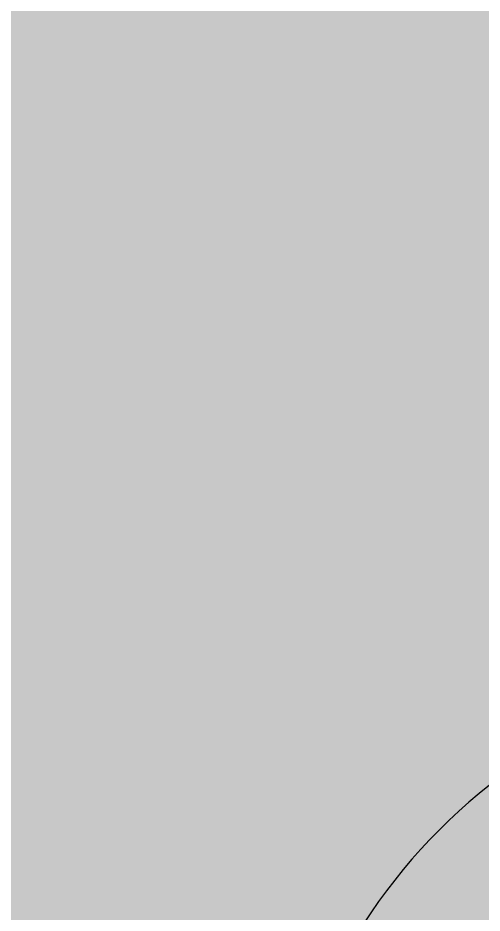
# Model space of a CAD drawing. Header units: millimetres. Extents: x -92759 to 184353, y -15225 to 86714.
# Drawn here: x -40297 to -39717, y 59507 to 60625 of the extents above; entities that cross this region are included whole.
import ezdxf

# ---------------------------------------------------------------- set-up
doc = ezdxf.new("R2010")
doc.units = ezdxf.units.MM
for name, color, linetype in [('0-1', 9, 'Continuous'), ('A-_DOOR----_E-1', 8, 'Continuous'), ('A-PATT-CONC', 8, 'Continuous')]:
    doc.layers.add(name, color=color, linetype=linetype)
doc.layers.add('HFI 9MM FPB', color=94, linetype='Continuous', lineweight=5)

# ---------------------------------------------------------------- blocks, each defined once
blk = doc.blocks.new('IDA - F - Single - Swing - 800L X 2100H - FMD-03-2HR RISERS-10593745-BLK8_RHH_1ST STOREY PLAN')
at = {"layer": 'A-_DOOR----_E-1'}
for p, q in [((350, 787.5), (300, 787.5)), ((300, 787.5), (300, 87.5)), ((350, 87.5), (350, 787.5)), ((-350, 87.5), (-400, 87.5)), ((-350, -87.5), (-350, 87.5)), ((300, 87.5), (350, 87.5)), ((400, 87.5), (350, 87.5)), ((350, 87.5), (350, -87.5)), ((-400, -87.5), (-350, -87.5)), ((350, -87.5), (400, -87.5))]:
    blk.add_line(p, q, dxfattribs=at)
blk.add_arc((350, 87.5), 700, 90, 180, dxfattribs=at)
blk.add_arc((350, 87.5), 700, 90, 180, dxfattribs=at)
blk = doc.blocks.new('A$Cb2bf8f38')
at = {"layer": 'A-_DOOR----_E-1'}
blk.add_blockref('IDA - F - Single - Swing - 800L X 2100H - FMD-03-2HR RISERS-10593745-BLK8_RHH_1ST STOREY PLAN', (3307.5, 26487.5), dxfattribs=at)
blk = doc.blocks.new('RCP_B8L1')
at = {"layer": 'HFI 9MM FPB'}
h = blk.add_hatch(dxfattribs=at)
h.set_pattern_fill('ANSI33', color=256, scale=50)
h.paths.add_polyline_path([(3420.95034, 503711.71507), (3420.95034, 499961.70958), (14170.95033, 499961.70958), (14170.95033, 498786.70958), (14170.95033, 496961.70958), (14620.95033, 496961.70958), (14620.95033, 495861.70958), (14170.95033, 495861.70958), (14170.95033, 487961.70958), (14770.95033, 487961.70958), (14770.95033, 488411.70958), (17420.95033, 488411.70958), (17420.95033, 489484.4), (17420.95033, 489561.70958), (19070.95033, 489561.70958), (19070.95033, 488561.70958), (18870.95033, 488561.70958), (18870.95033, 487961.70958), (19070.95033, 487961.70958), (19070.95033, 485386.70958), (15770.95033, 485386.70958), (15770.95033, 486036.70958), (14170.95033, 486036.70958), (14170.95033, 474361.70958), (16695.95033, 474361.70958), (16695.95033, 472561.70958), (14827.95033, 472561.70958), (14827.95033, 472661.70958), (14170.95033, 472661.70958), (14170.95033, 456911.7134), (11460.95032, 456911.7134), (11460.95032, 457661.70958), (7770.95034, 457661.70958), (7770.95034, 457211.70958), (3170.94439, 457211.70958), (3170.94439, 464761.70958), (-2529.04966, 464761.70958), (-2529.04966, 475336.70958), (5770.95034, 475336.70958), (5770.95034, 465361.70958), (12071.95033, 465361.70958), (12071.95033, 486011.70958), (3321.95033, 486011.70958), (3321.95033, 497561.70958), (-2879.04966, 497561.70958), (-2879.04966, 499961.70958), (1920.95034, 499961.70958), (1920.95034, 503711.71507), (2120.95034, 503711.71507)])
h.paths.add_polyline_path([(13420.95033, 497861.70958), (13420.95033, 457661.70958), (12820.95033, 457661.70958), (12820.95033, 497861.70958), (-2178.96619, 497861.70958), (-2178.96619, 499661.70958), (13420.95033, 499661.70958)], flags=16)
h.paths.add_polyline_path([(12070.95033, 496961.70958), (3671.95033, 496961.70959), (3671.95033, 486161.70959), (12070.95033, 486161.70958)], flags=16)
h.paths.add_polyline_path([(15120.95033, 488099.20958), (15120.95033, 486299.20958), (16320.95033, 486299.20958), (16320.95033, 485699.20958), (18720.95033, 485699.20958), (18720.95033, 488099.20958)], flags=16)
h.paths.add_polyline_path([(8070.95034, 463261.70958), (11870.95034, 463261.70958), (11870.95034, 459461.70958), (8070.95034, 459461.70958)], flags=0)
h.paths.add_polyline_path([(7920.95034, 463411.70958), (12020.95034, 463411.70958), (12020.95034, 459311.70958), (7920.95034, 459311.70958)], flags=16)
h.paths.add_polyline_path([(-1979.04966, 474849.20967), (5220.95034, 474849.20967), (5220.95034, 465249.22398), (-1979.04966, 465249.22398)], flags=16)
h.paths.add_polyline_path([(-2529.04966, 467793.20229), (-2529.04966, 464761.70958), (3170.94439, 464761.70958), (3170.94439, 457211.70958), (7770.95034, 457211.70958), (7770.95034, 457661.70958), (11460.95032, 457661.70958), (11460.95032, 456911.7134), (14170.95033, 456911.7134), (14170.95033, 472661.70958), (14020.95033, 472661.70958), (14020.95033, 457061.70958), (11610.95032, 457061.70958), (11610.95032, 457811.70958), (7620.95034, 457811.70958), (7620.95034, 457361.70958), (3320.94439, 457361.70958), (3320.94439, 464911.70958), (-2379.04966, 464911.70958), (-2379.04966, 467793.20229), (-2379.04966, 475186.70967), (5620.95034, 475186.70967), (5620.95034, 465211.72398), (12220.95033, 465211.72398), (12220.95033, 486011.70958), (12070.95033, 486011.70958), (12070.95033, 465361.72398), (5770.95034, 465361.72398), (5770.95034, 475336.70967), (-2529.04966, 475336.70967)], flags=16)

msp = doc.modelspace()

# ---------------------------------------------------------------- block references
at = {"layer": '0-1'}
msp.add_blockref('A$Cb2bf8f38', (-42933, 32541.2), dxfattribs=at)

# ---------------------------------------------------------------- next in the draw order: block references
at = {"layer": 'A-PATT-CONC', "color": 152, "true_color": 0x2776bb}
msp.add_blockref('RCP_B8L1', (-54804, -426920.5), dxfattribs=at)

doc.saveas('drawing.dxf')
